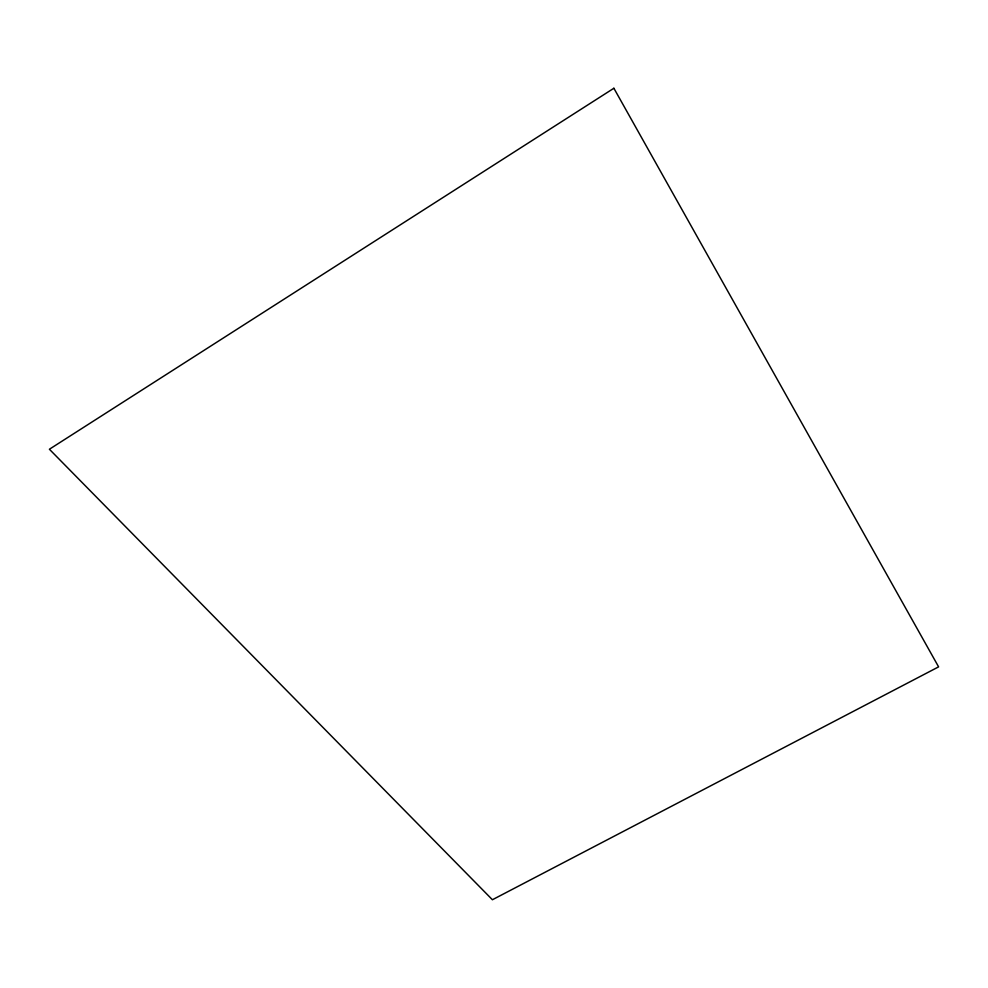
<?xml version="1.0" encoding="UTF-8"?>
<svg xmlns="http://www.w3.org/2000/svg" width="988" height="988" viewBox="0 0 988 988"><rect width="100%" height="100%" fill="white"/><g stroke="black" fill="none" stroke-linecap="round" stroke-linejoin="round"><path stroke-width="1.48" d="M613.881 88.253L49.4 449.244L492.407 899.747L938.6 666.863L613.881 88.253"/></g></svg>
